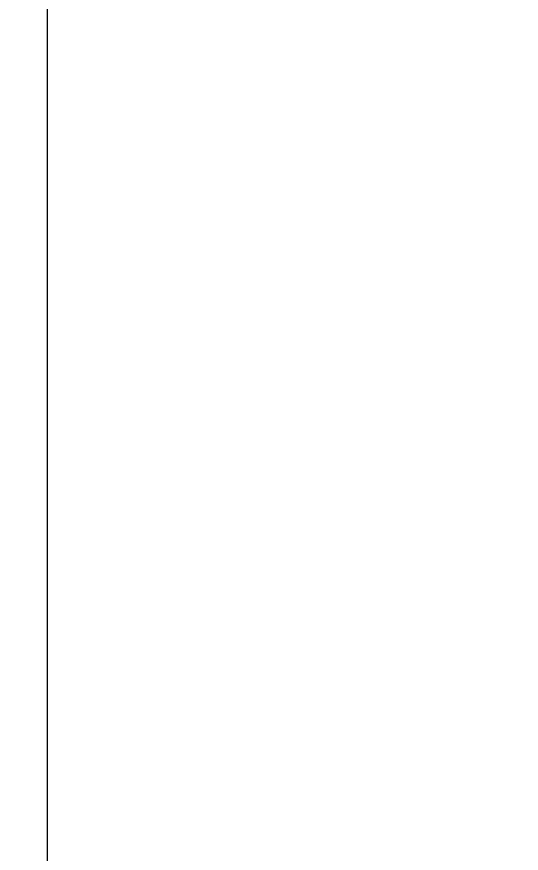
# Model space of a CAD drawing. Header units: metres. Extents: x 256329 to 886268, y -249371 to 355.
# Drawn here: x 284002.7 to 284049.4, y -644 to -566.5 of the extents above; entities that cross this region are included whole.
import ezdxf

# ---------------------------------------------------------------- set-up
doc = ezdxf.new("R2010")
doc.units = ezdxf.units.M
doc.header["$MEASUREMENT"] = 0
doc.layers.get('0').update_dxf_attribs({"lineweight": 18})

msp = doc.modelspace()

# ---------------------------------------------------------------- linework, layer by layer
at = {"color": 6, "ltscale": 0.05}
msp.add_lwpolyline([(284005.529033, -372.074651), (285033.133815, -372.074651), (285033.133815, -823.83546), (284005.529033, -823.83546)], close=True, dxfattribs=at)

doc.saveas('drawing.dxf')
